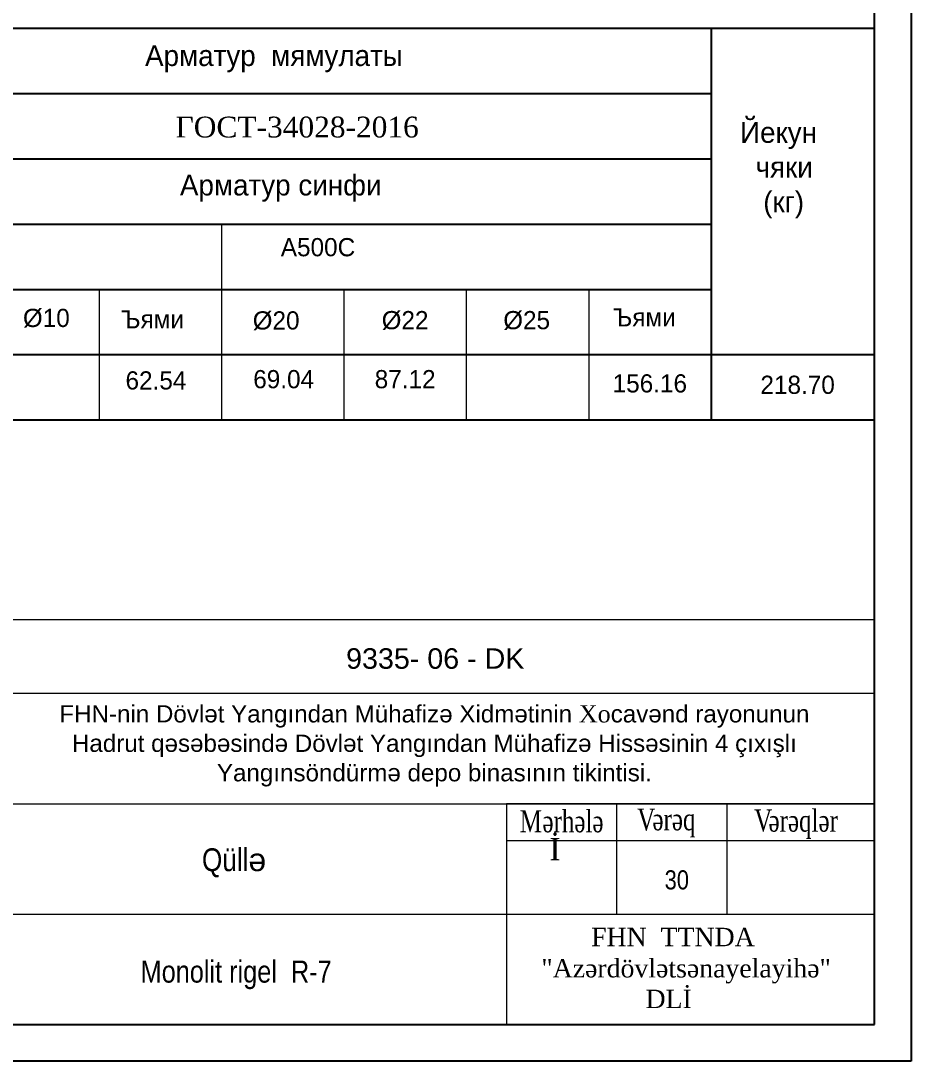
# Model space of a CAD drawing. Header units: millimetres. Extents: x -149347 to 251215, y -2929184 to -2541447.
# Drawn here: x 94617 to 106266, y -2856381 to -2842769 of the extents above; entities that cross this region are included whole.
import ezdxf

# ---------------------------------------------------------------- set-up
doc = ezdxf.new("R2010")
doc.units = ezdxf.units.MM
for name, color, linetype, lineweight in [('A-Wall', 7, 'Continuous', 30), ('APS_MADEIRA', 35, 'Continuous', 15), ('Text blocks_Ном._пера__1', 7, 'Continuous', 15), ('перегородка', 130, 'Continuous', 20)]:
    doc.layers.add(name, color=color, linetype=linetype, lineweight=lineweight)
doc.styles.add('400', font='times.ttf', dxfattribs={"width": 0.75, "height": 300})
doc.styles.add('A3_Times_AzLat', font='A3TI(LA).TTF')
doc.styles.add('Arial', font='arial.ttf')
doc.styles.add('style6', font='ARIALN.TTF', dxfattribs={"height": 300})
doc.styles.add('Times New  Roman', font='times.ttf')
doc.styles.add('Times New Roman', font='times.ttf')

# ---------------------------------------------------------------- blocks, each defined once
blk = doc.blocks.new('mekteb')
at = {"color": 0, "lineweight": 25}
for p, q in [((139843, -1821466), (139843, -1849866)), ((139843, -1849866), (99643, -1849866))]:
    blk.add_line(p, q, dxfattribs=at)
at = {"color": 0, "lineweight": 25, "ltscale": 15}
for p, q in [((139343, -1849366), (139343, -1821966)), ((101643, -1849366), (139343, -1849366))]:
    blk.add_line(p, q, dxfattribs=at)
at = {"linetype": 'Continuous', "lineweight": 15}
for p, q in [((120843, -1844866), (139343, -1844866)), ((120843, -1846366), (139343, -1846366)), ((135843, -1847866), (135843, -1846366)), ((137343, -1847866), (137343, -1846366)), ((134343, -1846866), (139343, -1846866)), ((120843, -1847866), (139343, -1847866)), ((120843, -1849366), (139343, -1849366))]:
    blk.add_line(p, q, dxfattribs=at)
for points in [[(120843, -1849366), (139343, -1849366), (139343, -1843866), (120843, -1843866)], [(134343, -1849366), (139343, -1849366), (139343, -1846366), (134343, -1846366)]]:
    blk.add_lwpolyline(points, close=True, dxfattribs=at)
at = {"lineweight": 25, "ltscale": 15, "style": '400', "width": 0.75}
for s, p in [(' M', (134437, -1846755)), ('ərhələ', (134831, -1846755)), ('V', (136119, -1846732)), ('ərəq', (136326, -1846728)), ('   V', (137454, -1846743)), ('ərəqlər', (137904, -1846747))]:
    blk.add_text(s, height=300, dxfattribs=at).set_placement(p)
at = {"lineweight": 25, "ltscale": 15, "attachment_point": 1, "style": 'Times New Roman'}
for s, insert, char_height, width in [('{\\fTimes New Roman|b0|i0|c238|p18;\\H0.42397x;İ\\fTimes New Roman|b0|i0|c186|p18;\\H2.3586x;      }', (134926, -1846834), 707.62, 10102.13), ('"{\\fTimes New Roman|b0|i0|c238|p18;Azərdövlətsənayelayihə"\\P              } {\\fTimes New Roman|b0|i0|c238|p18;DLİ}', (134816, -1848478), 250, 8698.57)]:
    blk.add_mtext(s, dxfattribs=dict(at, insert=insert, char_height=char_height, width=width))
at = {"lineweight": 25, "insert": (130203, -1846973), "char_height": 310, "width": 5486.13, "attachment_point": 1, "style": 'style6'}
blk.add_mtext('{\\C0;Q\\fArial Narrow|b0|i0|c238|p34;üll\\fArial|b0|i0|c0|p34;ə}', dxfattribs=at)
at = {"lineweight": 25, "ltscale": 15, "insert": (135115, -1848053), "char_height": 250, "attachment_point": 1, "style": 'Times New Roman'}
blk.add_mtext('  {\\fTimes New Roman|b0|i0|c238|p18;  FHN  TTNDA}', dxfattribs=at)
at = {"layer": 'Text blocks_Ном._пера__1', "linetype": 'Continuous', "lineweight": 25, "insert": (128266, -1845580), "char_height": 235, "width": 10191.85, "attachment_point": 4, "line_spacing_factor": 1.021551, "style": 'Arial'}
blk.add_mtext('\\pxqc;{\\fArial|b0|i0|c238|p34;\\C256;FHN-nin Dövlət Yangından Mühafizə Xidmətinin \\fTimes New Roman|b0|i0|c204|p18;Xo\\fArial|b0|i0|c238|p34;cavənd rayonunun Hadrut qəsəbəsində Dövlət Yangından Mühafizə Hissəsinin 4 çıxışlı Yangınsöndürmə depo binasının tikintisi.}', dxfattribs=at)
at = {"layer": 'перегородка', "lineweight": 30, "insert": (132162, -1844536), "char_height": 441.245, "width": 6524.89, "attachment_point": 7, "style": 'Arial'}
blk.add_mtext('{\\fArial|b0|i0|c238|p34;\\H0.63158x;\\C7;9335\\fArial|b0|i0|c204|p34;- \\fArial|b0|i0|c238|p34;06\\fArial|b0|i0|c204|p34; - DK}', dxfattribs=at)

msp = doc.modelspace()

# ---------------------------------------------------------------- linework, layer by layer
at = {"ltscale": 3}
for p, q in [((105785.04595, -2842870.6319), (87978.78491, -2842870.6319)), ((103649.47066, -2842870.6319), (103649.47066, -2847995.69339)), ((103649.47066, -2843724.5428), (92463.49302, -2843724.5428)), ((103649.47066, -2844578.77292), (92463.49302, -2844578.77292)), ((103649.47066, -2845433.00304), (92463.49302, -2845433.00304)), ((103649.47066, -2846287.23315), (92463.49302, -2846287.23315)), ((105785.04595, -2847141.46327), (87978.78491, -2847141.46327)), ((105785.04595, -2847995.69339), (87978.78491, -2847995.69339))]:
    msp.add_line(p, q, dxfattribs=at)
at = {"layer": 'APS_MADEIRA', "color": 7, "lineweight": 15, "ltscale": 25}
for p, q in [((97242.74479, -2845433.00304), (97242.74479, -2847995.69339)), ((95641.06332, -2846287.23315), (95641.06332, -2847995.69339)), ((98844.42626, -2846287.23315), (98844.42626, -2847995.69339)), ((100446.10773, -2846287.23315), (100446.10773, -2847995.69339)), ((102047.78919, -2846287.23315), (102047.78919, -2847995.69339)), ((103649.47066, -2846287.23315), (103649.47066, -2847995.69339))]:
    msp.add_line(p, q, dxfattribs=at)

# ---------------------------------------------------------------- block references
at = {"lineweight": 15, "xscale": 0.962501317234829, "yscale": 0.962501317234829, "zscale": 0.962501317234829}
msp.add_blockref('mekteb', (-28332.96186, -1075882.25246), dxfattribs=at)

# ---------------------------------------------------------------- texts
at = {"color": 0, "lineweight": 0, "attachment_point": 1}
for s, insert, char_height, width, style in [('Арматур  мямулаты', (96242.84937, -2843088.83123), 272, 8275.466212, 'A3_Times_AzLat'), ('ГOCT-34028-2016', (96642.58366, -2844023.16796), 272, 8275.466212, 'Times New  Roman'), (' Йекун \\P   чяки\\P    (кг)', (103926.64417, -2844094.16067), 272, 5180.7666075, 'A3_Times_AzLat'), ('Арматур синфи', (96699.34529, -2844782.62745), 272, 8275.466212, 'A3_Times_AzLat'), ('     A500C', (97576.7908, -2845611.89478), 238, 8275.466212, 'A3_Times_AzLat'), ('{\\fArial|b0|i0|c204|p32;Ø}10  ', (94645.07122, -2846537.53047), 238, 9423.318476, 'A3_Times_AzLat'), (' {\\H0.74297x;Ъями}', (102246.24422, -2846530.1963), 320.3362935, 8275.466212, 'A3_Times_AzLat'), (' Ъями', (95843.40981, -2846555.09671), 238, 8275.466212, 'A3_Times_AzLat'), ('{\\fArial|b0|i0|c204|p34;Ø}20  ', (97651.55695, -2846570.15584), 238, 9423.318476, 'A3_Times_AzLat'), ('{\\fArial|b0|i0|c204|p32;Ø}22 ', (99338.76053, -2846566.52506), 238, 9423.318476, 'A3_Times_AzLat'), ('{\\fArial|b0|i0|c204|p34;Ø}25 ', (100929.3433, -2846566.52506), 238, 9423.318476, 'A3_Times_AzLat')]:
    msp.add_mtext(s, dxfattribs=dict(at, insert=insert, char_height=char_height, width=width, style=style))
at = {"lineweight": 9, "attachment_point": 1, "style": 'style6'}
for s, insert, char_height, width in [('\\pxi11.072,t28.072;{\\fArial Narrow|b0|i0|c238|p34;30}', (100272.44989, -2853883.71762), 250, 17644.4094353), ('Monolit rigel  R-{\\fArial Narrow|b0|i0|c238|p34;7}', (96184.79306, -2855064.24955), 288.7503961, 6256.0083321)]:
    msp.add_mtext(s, dxfattribs=dict(at, insert=insert, char_height=char_height, width=width))
at = {"layer": 'A-Wall', "color": 0, "char_height": 238, "width": 19879.9205725, "attachment_point": 2, "style": 'A3_Times_AzLat'}
for s, insert in [('62.54', (96385.55692, -2847355.0083)), ('69.04', (98056.45513, -2847338.66589)), ('87.12', (99645.75283, -2847338.66589)), ('156.16', (102846.93898, -2847393.81673)), ('218.70', (104780.45798, -2847412.09996))]:
    msp.add_mtext(s, dxfattribs=dict(at, insert=insert))

doc.saveas('drawing.dxf')
